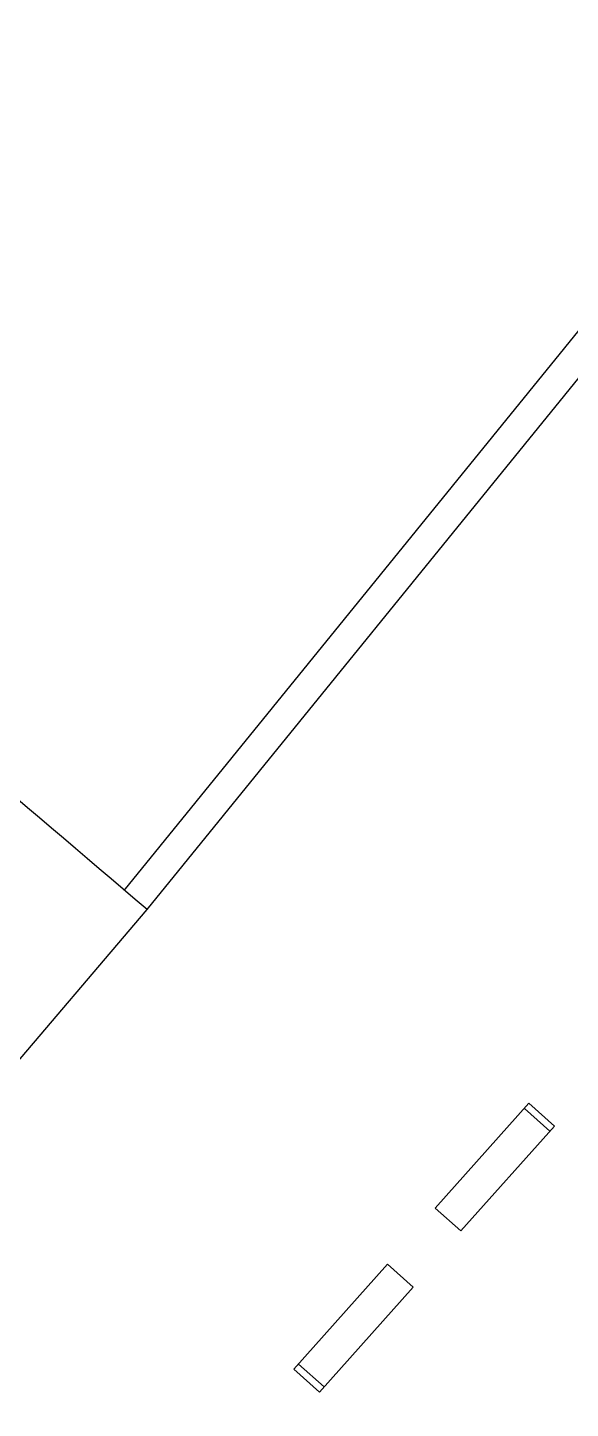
# Model space of a CAD drawing. Extents: x -1.7 to 87, y -33.6 to 19.
# Drawn here: x 70.563 to 72.146, y -8.897 to -4.87 of the extents above; entities that cross this region are included whole.
import ezdxf

# ---------------------------------------------------------------- set-up
doc = ezdxf.new("R2010")
doc.units = 0
for name, color, linetype in [('AR-DIV', 2, 'Continuous'), ('AR-MOB', 2, 'Continuous'), ('AR-PAR-ALV', 5, 'Continuous')]:
    doc.layers.add(name, color=color, linetype=linetype)

# ---------------------------------------------------------------- blocks, each defined once
blk = doc.blocks.new('CPU')
at = {"color": 1}
blk.add_line((1.1721, 1.0512), (1.1721, 0.9512), dxfattribs=at)
blk.add_lwpolyline([(0.7821, 0.9512), (1.1921, 0.9512), (1.1921, 1.0512), (0.7821, 1.0512)], close=True, dxfattribs=at)
blk = doc.blocks.new('estacao de trabalho 290 x 150')
at = {"rotation": 180.0250248330859}
blk.add_blockref('CPU', (0.6734, 2.1201), dxfattribs=at)
at = {"xscale": -1, "rotation": 179.974975166914}
blk.add_blockref('CPU', (-0.675, 2.115), dxfattribs=at)

msp = doc.modelspace()

# ---------------------------------------------------------------- linework, layer by layer
at = {"layer": 'AR-DIV'}
for p, q in [((70.8446, -7.386), (73.6757, -3.8981)), ((70.9118, -7.4419), (73.7422, -3.9549))]:
    msp.add_line(p, q, dxfattribs=at)
at = {"layer": 'AR-PAR-ALV'}
msp.add_line((69.4463, -9.1624), (70.9118, -7.4419), dxfattribs=at)
msp.add_arc((15.1791, -72.6433), 85.775, 49.476906, 51.436344, dxfattribs=at)

# ---------------------------------------------------------------- block references
at = {"layer": 'AR-MOB', "xscale": -1, "rotation": 48.27679032910076}
msp.add_blockref('estacao de trabalho 290 x 150', (72.552, -9.1713), dxfattribs=at)

doc.saveas('drawing.dxf')
